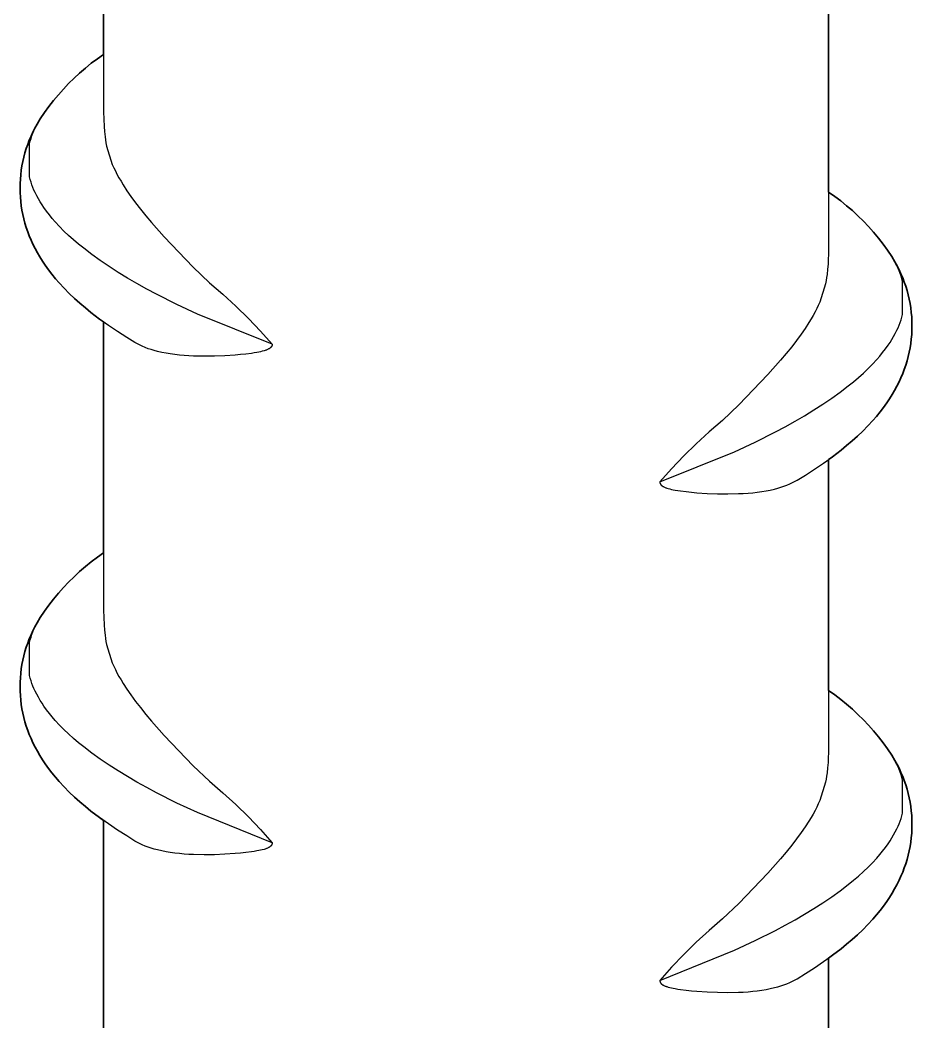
# Model space of a CAD drawing. Header units: millimetres. Extents: x 0 to 1192, y -689 to 404.
# Drawn here: x 779.1 to 798.79, y 146.14 to 168.25 of the extents above; entities that cross this region are included whole.
import ezdxf

# ---------------------------------------------------------------- set-up
doc = ezdxf.new("R2010")
doc.units = ezdxf.units.MM
doc.layers.add('Blocks', color=7, linetype='Continuous')
doc.layers.add('Blocks$Inner', color=7, linetype='Continuous', lineweight=25, true_color=0x007f00)
doc.layers.add('Blocks$Outline', color=7, linetype='Continuous', lineweight=35, true_color=0xff3f3f)

# ---------------------------------------------------------------- blocks, each defined once
blk = doc.blocks.new('Rebar Side Table Side')
at = {"layer": 'Blocks$Inner'}
for points in [[(60.557, 172.585), (60.557, 166.224), (60.568, 165.9), (60.577, 165.786), (60.59, 165.672), (60.6, 165.603), (60.611, 165.534), (60.625, 165.466), (60.751, 165.062), (60.783, 164.989), (60.818, 164.916), (60.854, 164.845), (60.897, 164.766), (60.943, 164.688), (60.99, 164.611), (61.074, 164.481), (61.162, 164.355), (61.264, 164.215), (61.37, 164.077), (61.491, 163.927), (61.614, 163.779), (61.892, 163.463), (62.538, 162.795), (62.896, 162.451), (63.191, 162.199), (63.476, 161.936), (63.753, 161.665), (64.02, 161.384), (64.278, 161.094), (62.628, 161.759), (62.174, 161.972), (61.728, 162.196), (61.51, 162.312), (61.295, 162.432), (61.086, 162.554), (60.879, 162.68), (60.681, 162.807), (60.486, 162.939), (60.301, 163.072), (60.12, 163.21), (60.006, 163.303), (59.895, 163.397), (59.786, 163.495), (59.684, 163.592), (59.586, 163.691), (59.491, 163.794), (59.425, 163.87), (59.361, 163.947), (59.3, 164.027), (59.241, 164.108), (59.199, 164.172), (59.158, 164.237), (59.119, 164.304), (59.082, 164.371), (59.048, 164.44), (59.022, 164.496), (58.998, 164.553), (58.976, 164.611), (58.956, 164.669), (58.938, 164.728), (58.922, 164.788), (58.922, 165.513), (58.938, 165.573), (58.956, 165.632), (58.976, 165.691), (58.998, 165.748), (59.022, 165.805), (59.048, 165.862), (59.159, 166.065), (59.252, 166.204), (59.351, 166.339), (59.453, 166.472), (59.561, 166.6), (59.672, 166.725), (59.787, 166.847), (59.906, 166.964), (60.03, 167.078), (60.156, 167.187), (60.287, 167.292), (60.42, 167.393), (60.557, 167.489)], [(76.557, 169.548), (76.557, 163.187), (76.547, 162.863), (76.537, 162.749), (76.525, 162.635), (76.515, 162.566), (76.503, 162.497), (76.49, 162.429), (76.364, 162.025), (76.331, 161.952), (76.297, 161.879), (76.261, 161.808), (76.217, 161.729), (76.172, 161.651), (76.125, 161.574), (76.041, 161.444), (75.953, 161.318), (75.851, 161.178), (75.745, 161.04), (75.624, 160.89), (75.5, 160.742), (75.222, 160.426), (74.577, 159.758), (74.218, 159.414), (73.924, 159.161), (73.638, 158.899), (73.362, 158.628), (73.094, 158.347), (72.837, 158.057), (74.486, 158.722), (74.941, 158.935), (75.387, 159.159), (75.604, 159.275), (75.82, 159.395), (76.029, 159.517), (76.235, 159.643), (76.434, 159.77), (76.629, 159.902), (76.814, 160.035), (76.995, 160.173), (77.109, 160.266), (77.22, 160.36), (77.329, 160.458), (77.43, 160.555), (77.529, 160.654), (77.624, 160.757), (77.69, 160.833), (77.753, 160.91), (77.815, 160.99), (77.873, 161.071), (77.916, 161.135), (77.957, 161.2), (77.996, 161.267), (78.032, 161.334), (78.067, 161.403), (78.093, 161.459), (78.116, 161.516), (78.139, 161.574), (78.159, 161.632), (78.177, 161.691), (78.193, 161.751), (78.193, 162.476), (78.177, 162.536), (78.159, 162.595), (78.139, 162.654), (78.116, 162.711), (78.093, 162.768), (78.067, 162.824), (77.956, 163.028), (77.862, 163.167), (77.764, 163.302), (77.661, 163.435), (77.554, 163.563), (77.443, 163.688), (77.327, 163.81), (77.208, 163.927), (77.085, 164.041), (76.958, 164.15), (76.828, 164.255), (76.694, 164.356), (76.557, 164.452)], [(64.278, 161.094), (64.278, 161.09), (64.278, 161.087), (64.278, 161.085), (64.278, 161.083), (64.278, 161.081), (64.277, 161.079), (64.277, 161.077), (64.277, 161.075), (64.277, 161.073), (64.276, 161.071), (64.276, 161.069), (64.275, 161.068), (64.275, 161.066), (64.274, 161.064), (64.274, 161.062), (64.273, 161.06), (64.272, 161.058), (64.272, 161.057), (64.271, 161.055), (64.27, 161.053), (64.269, 161.051), (64.268, 161.05), (64.267, 161.048), (64.266, 161.046), (64.265, 161.044), (64.264, 161.043), (64.263, 161.041), (64.262, 161.039), (64.261, 161.038), (64.26, 161.036), (64.259, 161.034), (64.257, 161.032), (64.256, 161.031), (64.254, 161.029), (64.253, 161.027), (64.251, 161.025), (64.249, 161.024), (64.248, 161.022), (64.244, 161.019), (64.241, 161.015), (64.237, 161.012), (64.233, 161.009), (64.23, 161.006), (64.226, 161.004), (64.222, 161.001), (64.218, 160.998), (64.213, 160.996), (64.209, 160.993), (64.201, 160.989), (64.195, 160.986), (64.189, 160.982), (64.176, 160.977), (64.164, 160.971), (64.151, 160.966), (64.138, 160.961), (64.125, 160.957), (64.099, 160.949), (64.06, 160.938), (64.021, 160.929), (63.982, 160.921), (63.943, 160.913), (63.882, 160.903), (63.821, 160.893), (63.7, 160.878), (63.58, 160.866), (63.462, 160.855), (63.234, 160.84), (63.005, 160.832), (62.775, 160.83), (62.546, 160.834), (62.439, 160.839), (62.333, 160.846), (62.23, 160.855), (62.127, 160.867), (62.031, 160.88), (61.936, 160.895), (61.841, 160.914), (61.746, 160.936), (61.678, 160.953), (61.611, 160.974), (61.544, 160.996), (61.478, 161.021), (61.413, 161.048), (61.25, 161.132), (61.068, 161.244), (60.864, 161.374), (60.664, 161.51), (60.469, 161.65), (60.279, 161.795), (60.156, 161.895), (60.036, 161.998), (59.918, 162.104), (59.801, 162.214), (59.689, 162.328), (59.58, 162.446), (59.498, 162.54), (59.419, 162.637), (59.343, 162.736), (59.27, 162.838), (59.21, 162.927), (59.153, 163.019), (59.099, 163.112), (59.047, 163.207), (58.999, 163.303), (58.958, 163.393), (58.919, 163.483), (58.884, 163.575), (58.852, 163.668), (58.823, 163.762), (58.798, 163.857), (58.776, 163.953), (58.757, 164.049), (58.742, 164.146), (58.73, 164.244), (58.721, 164.342), (58.716, 164.44), (58.714, 164.539), (58.716, 164.637), (58.721, 164.735), (58.729, 164.833), (58.741, 164.931), (58.757, 165.028), (58.775, 165.124), (58.797, 165.22), (58.823, 165.315), (58.851, 165.409), (58.883, 165.502), (58.918, 165.594), (58.957, 165.685), (58.998, 165.774), (59.043, 165.862), (59.095, 165.948)], [(72.837, 158.057), (72.837, 158.053), (72.837, 158.049), (72.837, 158.048), (72.837, 158.046), (72.837, 158.044), (72.837, 158.042), (72.837, 158.04), (72.838, 158.038), (72.838, 158.036), (72.838, 158.034), (72.839, 158.032), (72.839, 158.031), (72.84, 158.029), (72.84, 158.027), (72.841, 158.025), (72.842, 158.023), (72.842, 158.021), (72.843, 158.02), (72.844, 158.018), (72.845, 158.016), (72.845, 158.014), (72.846, 158.012), (72.847, 158.011), (72.848, 158.009), (72.849, 158.007), (72.85, 158.006), (72.851, 158.004), (72.852, 158.002), (72.853, 158.001), (72.855, 157.999), (72.856, 157.997), (72.857, 157.995), (72.859, 157.994), (72.86, 157.992), (72.862, 157.99), (72.864, 157.988), (72.865, 157.986), (72.867, 157.985), (72.87, 157.981), (72.874, 157.978), (72.878, 157.975), (72.881, 157.972), (72.885, 157.969), (72.889, 157.967), (72.893, 157.964), (72.897, 157.961), (72.901, 157.959), (72.905, 157.956), (72.914, 157.952), (72.92, 157.948), (72.926, 157.945), (72.938, 157.94), (72.951, 157.934), (72.964, 157.929), (72.976, 157.924), (72.989, 157.92), (73.016, 157.912), (73.054, 157.901), (73.093, 157.892), (73.132, 157.884), (73.172, 157.876), (73.233, 157.866), (73.294, 157.856), (73.415, 157.841), (73.534, 157.829), (73.652, 157.818), (73.881, 157.803), (74.11, 157.795), (74.339, 157.793), (74.568, 157.797), (74.675, 157.802), (74.782, 157.809), (74.885, 157.818), (74.987, 157.83), (75.083, 157.842), (75.179, 157.858), (75.274, 157.877), (75.368, 157.899), (75.436, 157.916), (75.504, 157.937), (75.57, 157.959), (75.636, 157.984), (75.701, 158.011), (75.865, 158.095), (76.047, 158.207), (76.251, 158.337), (76.451, 158.473), (76.645, 158.613), (76.835, 158.758), (76.958, 158.858), (77.079, 158.961), (77.197, 159.067), (77.313, 159.177), (77.426, 159.291), (77.535, 159.409), (77.617, 159.503), (77.696, 159.6), (77.771, 159.699), (77.844, 159.801), (77.904, 159.89), (77.962, 159.982), (78.016, 160.075), (78.067, 160.17), (78.115, 160.266), (78.157, 160.356), (78.195, 160.446), (78.23, 160.538), (78.262, 160.631), (78.291, 160.725), (78.317, 160.82), (78.339, 160.916), (78.358, 161.012), (78.373, 161.109), (78.385, 161.207), (78.394, 161.305), (78.399, 161.403), (78.4, 161.501), (78.399, 161.6), (78.394, 161.698), (78.385, 161.796), (78.373, 161.894), (78.358, 161.991), (78.339, 162.087), (78.317, 162.183), (78.292, 162.278), (78.263, 162.372), (78.231, 162.465), (78.196, 162.557), (78.158, 162.648), (78.117, 162.737), (78.072, 162.824), (78.02, 162.911)], [(60.557, 161.585), (60.557, 155.224), (60.568, 154.9), (60.577, 154.786), (60.59, 154.672), (60.6, 154.603), (60.611, 154.534), (60.625, 154.466), (60.751, 154.062), (60.783, 153.989), (60.818, 153.916), (60.854, 153.845), (60.897, 153.766), (60.943, 153.688), (60.99, 153.611), (61.074, 153.481), (61.162, 153.355), (61.264, 153.215), (61.37, 153.077), (61.491, 152.927), (61.614, 152.779), (61.892, 152.463), (62.538, 151.795), (62.896, 151.451), (63.191, 151.199), (63.476, 150.936), (63.753, 150.665), (64.02, 150.384), (64.278, 150.094), (64.278, 150.09), (64.278, 150.087), (64.278, 150.085), (64.278, 150.083), (64.278, 150.081), (64.277, 150.079), (64.277, 150.077), (64.277, 150.075), (64.277, 150.073), (64.276, 150.071), (64.276, 150.069), (64.275, 150.068), (64.275, 150.066), (64.274, 150.064), (64.274, 150.062), (64.273, 150.06), (64.272, 150.058), (64.272, 150.057), (64.271, 150.055), (64.27, 150.053), (64.269, 150.051), (64.268, 150.05), (64.267, 150.048), (64.266, 150.046), (64.265, 150.044), (64.264, 150.043), (64.263, 150.041), (64.262, 150.039), (64.261, 150.038), (64.26, 150.036), (64.259, 150.034), (64.257, 150.032), (64.256, 150.031), (64.254, 150.029), (64.253, 150.027), (64.251, 150.025), (64.249, 150.024), (64.248, 150.022), (64.244, 150.019), (64.241, 150.015), (64.237, 150.012), (64.233, 150.009), (64.23, 150.006), (64.226, 150.004), (64.222, 150.001), (64.218, 149.998), (64.213, 149.996), (64.209, 149.993), (64.201, 149.989), (64.195, 149.986), (64.189, 149.982), (64.176, 149.977), (64.164, 149.971), (64.151, 149.966), (64.138, 149.961), (64.125, 149.957), (64.099, 149.949), (64.06, 149.938), (64.021, 149.929), (63.982, 149.921), (63.943, 149.913), (63.882, 149.903), (63.821, 149.893), (63.7, 149.878), (63.58, 149.866), (63.462, 149.855), (63.234, 149.84), (63.005, 149.832), (62.775, 149.83), (62.546, 149.834), (62.439, 149.839), (62.333, 149.846), (62.23, 149.855), (62.127, 149.867), (62.031, 149.88), (61.936, 149.895), (61.841, 149.914), (61.746, 149.936), (61.678, 149.953), (61.611, 149.974), (61.544, 149.996), (61.478, 150.021), (61.413, 150.048), (61.25, 150.132), (61.068, 150.244), (60.864, 150.374), (60.664, 150.51), (60.469, 150.65), (60.279, 150.795), (60.156, 150.895), (60.036, 150.998), (59.918, 151.104), (59.801, 151.214), (59.689, 151.328), (59.58, 151.446), (59.498, 151.54), (59.419, 151.637), (59.343, 151.736), (59.27, 151.838), (59.21, 151.927), (59.153, 152.019), (59.099, 152.112), (59.047, 152.207), (58.999, 152.303), (58.958, 152.393), (58.919, 152.483), (58.884, 152.575), (58.852, 152.668), (58.823, 152.762), (58.798, 152.857), (58.776, 152.953), (58.757, 153.049), (58.742, 153.146), (58.73, 153.244), (58.721, 153.342), (58.716, 153.44), (58.714, 153.539), (58.716, 153.637), (58.721, 153.735), (58.729, 153.833), (58.741, 153.931), (58.757, 154.028), (58.775, 154.124), (58.797, 154.22), (58.823, 154.315), (58.851, 154.409), (58.883, 154.502), (58.918, 154.594), (58.957, 154.685), (58.998, 154.774), (59.043, 154.862), (59.095, 154.948)], [(76.557, 158.548), (76.557, 152.187), (76.547, 151.863), (76.537, 151.749), (76.525, 151.635), (76.515, 151.566), (76.503, 151.497), (76.49, 151.429), (76.364, 151.025), (76.331, 150.952), (76.297, 150.879), (76.261, 150.808), (76.217, 150.729), (76.172, 150.651), (76.125, 150.574), (76.041, 150.444), (75.953, 150.318), (75.851, 150.178), (75.745, 150.04), (75.624, 149.89), (75.5, 149.742), (75.222, 149.426), (74.577, 148.758), (74.218, 148.414), (73.924, 148.161), (73.638, 147.899), (73.362, 147.628), (73.094, 147.347), (72.837, 147.057), (74.486, 147.722), (74.941, 147.935), (75.387, 148.159), (75.604, 148.275), (75.82, 148.395), (76.029, 148.517), (76.235, 148.643), (76.434, 148.77), (76.629, 148.902), (76.814, 149.035), (76.995, 149.173), (77.109, 149.266), (77.22, 149.36), (77.329, 149.458), (77.43, 149.555), (77.529, 149.654), (77.624, 149.757), (77.69, 149.833), (77.753, 149.91), (77.815, 149.99), (77.873, 150.071), (77.916, 150.135), (77.957, 150.2), (77.996, 150.267), (78.032, 150.334), (78.067, 150.403), (78.093, 150.459), (78.116, 150.516), (78.139, 150.574), (78.159, 150.632), (78.177, 150.691), (78.193, 150.751), (78.193, 151.476), (78.177, 151.536), (78.159, 151.595), (78.139, 151.654), (78.116, 151.711), (78.093, 151.768), (78.067, 151.824), (77.956, 152.028), (77.862, 152.167), (77.764, 152.302), (77.661, 152.435), (77.554, 152.563), (77.443, 152.688), (77.327, 152.81), (77.208, 152.927), (77.085, 153.041), (76.958, 153.15), (76.828, 153.255), (76.694, 153.356), (76.557, 153.452)], [(64.278, 150.094), (62.628, 150.759), (62.174, 150.972), (61.728, 151.196), (61.51, 151.312), (61.295, 151.432), (61.086, 151.554), (60.879, 151.68), (60.681, 151.807), (60.486, 151.939), (60.301, 152.072), (60.12, 152.21), (60.006, 152.303), (59.895, 152.397), (59.786, 152.495), (59.684, 152.592), (59.586, 152.691), (59.491, 152.794), (59.425, 152.87), (59.361, 152.947), (59.3, 153.027), (59.241, 153.108), (59.199, 153.172), (59.158, 153.237), (59.119, 153.304), (59.082, 153.371), (59.048, 153.44), (59.022, 153.496), (58.998, 153.553), (58.976, 153.611), (58.956, 153.669), (58.938, 153.728), (58.922, 153.788), (58.922, 154.513), (58.938, 154.573), (58.956, 154.632), (58.976, 154.691), (58.998, 154.748), (59.022, 154.805), (59.048, 154.862), (59.159, 155.065), (59.252, 155.204), (59.351, 155.339), (59.453, 155.472), (59.561, 155.6), (59.672, 155.725), (59.787, 155.847), (59.906, 155.964), (60.03, 156.078), (60.156, 156.187), (60.287, 156.292), (60.42, 156.393), (60.557, 156.489)], [(72.837, 147.057), (72.837, 147.053), (72.837, 147.049), (72.837, 147.048), (72.837, 147.046), (72.837, 147.044), (72.837, 147.042), (72.837, 147.04), (72.838, 147.038), (72.838, 147.036), (72.838, 147.034), (72.839, 147.032), (72.839, 147.031), (72.84, 147.029), (72.84, 147.027), (72.841, 147.025), (72.842, 147.023), (72.842, 147.021), (72.843, 147.02), (72.844, 147.018), (72.845, 147.016), (72.845, 147.014), (72.846, 147.012), (72.847, 147.011), (72.848, 147.009), (72.849, 147.007), (72.85, 147.006), (72.851, 147.004), (72.852, 147.002), (72.853, 147.001), (72.855, 146.999), (72.856, 146.997), (72.857, 146.995), (72.859, 146.994), (72.86, 146.992), (72.862, 146.99), (72.864, 146.988), (72.865, 146.986), (72.867, 146.985), (72.87, 146.981), (72.874, 146.978), (72.878, 146.975), (72.881, 146.972), (72.885, 146.969), (72.889, 146.967), (72.893, 146.964), (72.897, 146.961), (72.901, 146.959), (72.905, 146.956), (72.914, 146.952), (72.92, 146.948), (72.926, 146.945), (72.938, 146.94), (72.951, 146.934), (72.964, 146.929), (72.976, 146.924), (72.989, 146.92), (73.016, 146.912), (73.054, 146.901), (73.093, 146.892), (73.132, 146.884), (73.172, 146.876), (73.233, 146.866), (73.294, 146.856), (73.415, 146.841), (73.534, 146.829), (73.652, 146.818), (73.881, 146.803), (74.11, 146.795), (74.339, 146.793), (74.568, 146.797), (74.675, 146.802), (74.782, 146.809), (74.885, 146.818), (74.987, 146.83), (75.083, 146.842), (75.179, 146.858), (75.274, 146.877), (75.368, 146.899), (75.436, 146.916), (75.504, 146.937), (75.57, 146.959), (75.636, 146.984), (75.701, 147.011), (75.865, 147.095), (76.047, 147.207), (76.251, 147.337), (76.451, 147.473), (76.645, 147.613), (76.835, 147.758), (76.958, 147.858), (77.079, 147.961), (77.197, 148.067), (77.313, 148.177), (77.426, 148.291), (77.535, 148.409), (77.617, 148.503), (77.696, 148.6), (77.771, 148.699), (77.844, 148.801), (77.904, 148.89), (77.962, 148.982), (78.016, 149.075), (78.067, 149.17), (78.115, 149.266), (78.157, 149.356), (78.195, 149.446), (78.23, 149.538), (78.262, 149.631), (78.291, 149.725), (78.317, 149.82), (78.339, 149.916), (78.358, 150.012), (78.373, 150.109), (78.385, 150.207), (78.394, 150.305), (78.399, 150.403), (78.4, 150.501), (78.399, 150.6), (78.394, 150.698), (78.385, 150.796), (78.373, 150.894), (78.358, 150.991), (78.339, 151.087), (78.317, 151.183), (78.292, 151.278), (78.263, 151.372), (78.231, 151.465), (78.196, 151.557), (78.158, 151.648), (78.117, 151.737), (78.072, 151.824), (78.02, 151.911)], [(60.557, 150.585), (60.557, 144.224)], [(76.557, 147.548), (76.557, 141.187)]]:
    blk.add_lwpolyline(points, dxfattribs=at)
at = {"layer": 'Blocks$Outline'}
for points in [[(60.557, 167.489), (60.558, 172.586)], [(76.557, 169.549), (76.557, 164.452)], [(59.095, 165.948), (59.159, 166.065), (59.252, 166.204), (59.351, 166.339), (59.453, 166.472), (59.561, 166.6), (59.672, 166.725), (59.787, 166.847), (59.906, 166.964), (60.03, 167.078), (60.156, 167.187), (60.287, 167.292), (60.42, 167.393), (60.557, 167.489)], [(60.558, 161.586), (60.469, 161.65), (60.279, 161.795), (60.156, 161.895), (60.036, 161.998), (59.918, 162.104), (59.801, 162.214), (59.689, 162.328), (59.58, 162.446), (59.498, 162.54), (59.419, 162.637), (59.343, 162.736), (59.27, 162.838), (59.21, 162.927), (59.153, 163.019), (59.099, 163.112), (59.047, 163.207), (58.999, 163.303), (58.958, 163.393), (58.919, 163.483), (58.884, 163.575), (58.852, 163.668), (58.823, 163.762), (58.798, 163.857), (58.776, 163.953), (58.757, 164.049), (58.742, 164.146), (58.73, 164.244), (58.721, 164.342), (58.716, 164.44), (58.714, 164.539), (58.716, 164.637), (58.721, 164.735), (58.729, 164.833), (58.741, 164.931), (58.757, 165.028), (58.775, 165.124), (58.797, 165.22), (58.823, 165.315), (58.851, 165.409), (58.883, 165.502), (58.918, 165.594), (58.957, 165.685), (58.998, 165.774), (59.043, 165.862), (59.095, 165.948)], [(76.557, 164.452), (76.694, 164.356), (76.828, 164.255), (76.958, 164.15), (77.085, 164.041), (77.208, 163.927), (77.327, 163.81), (77.443, 163.688), (77.554, 163.563), (77.661, 163.435), (77.764, 163.302), (77.862, 163.167), (77.956, 163.028), (78.02, 162.911)], [(78.02, 162.911), (78.072, 162.824), (78.117, 162.737), (78.158, 162.648), (78.196, 162.557), (78.231, 162.465), (78.263, 162.372), (78.292, 162.278), (78.317, 162.183), (78.339, 162.087), (78.358, 161.991), (78.373, 161.894), (78.385, 161.796), (78.394, 161.698), (78.399, 161.6), (78.4, 161.501), (78.399, 161.403), (78.394, 161.305), (78.385, 161.207), (78.373, 161.109), (78.358, 161.012), (78.339, 160.916), (78.317, 160.82), (78.291, 160.725), (78.262, 160.631), (78.23, 160.538), (78.195, 160.446), (78.157, 160.356), (78.115, 160.266), (78.067, 160.17), (78.016, 160.075), (77.962, 159.982), (77.904, 159.89), (77.844, 159.801), (77.771, 159.699), (77.696, 159.6), (77.617, 159.503), (77.535, 159.409), (77.426, 159.291), (77.313, 159.177), (77.197, 159.067), (77.079, 158.961), (76.958, 158.858), (76.835, 158.758), (76.645, 158.613), (76.557, 158.549)], [(60.557, 156.489), (60.558, 161.586)], [(76.557, 158.549), (76.557, 153.452)], [(59.095, 154.948), (59.159, 155.065), (59.252, 155.204), (59.351, 155.339), (59.453, 155.472), (59.561, 155.6), (59.672, 155.725), (59.787, 155.847), (59.906, 155.964), (60.03, 156.078), (60.156, 156.187), (60.287, 156.292), (60.42, 156.393), (60.557, 156.489)], [(60.558, 150.586), (60.469, 150.65), (60.279, 150.795), (60.156, 150.895), (60.036, 150.998), (59.918, 151.104), (59.801, 151.214), (59.689, 151.328), (59.58, 151.446), (59.498, 151.54), (59.419, 151.637), (59.343, 151.736), (59.27, 151.838), (59.21, 151.927), (59.153, 152.019), (59.099, 152.112), (59.047, 152.207), (58.999, 152.303), (58.958, 152.393), (58.919, 152.483), (58.884, 152.575), (58.852, 152.668), (58.823, 152.762), (58.798, 152.857), (58.776, 152.953), (58.757, 153.049), (58.742, 153.146), (58.73, 153.244), (58.721, 153.342), (58.716, 153.44), (58.714, 153.539), (58.716, 153.637), (58.721, 153.735), (58.729, 153.833), (58.741, 153.931), (58.757, 154.028), (58.775, 154.124), (58.797, 154.22), (58.823, 154.315), (58.851, 154.409), (58.883, 154.502), (58.918, 154.594), (58.957, 154.685), (58.998, 154.774), (59.043, 154.862), (59.095, 154.948)], [(76.557, 153.452), (76.694, 153.356), (76.828, 153.255), (76.958, 153.15), (77.085, 153.041), (77.208, 152.927), (77.327, 152.81), (77.443, 152.688), (77.554, 152.563), (77.661, 152.435), (77.764, 152.302), (77.862, 152.167), (77.956, 152.028), (78.02, 151.911)], [(78.02, 151.911), (78.072, 151.824), (78.117, 151.737), (78.158, 151.648), (78.196, 151.557), (78.231, 151.465), (78.263, 151.372), (78.292, 151.278), (78.317, 151.183), (78.339, 151.087), (78.358, 150.991), (78.373, 150.894), (78.385, 150.796), (78.394, 150.698), (78.399, 150.6), (78.4, 150.501), (78.399, 150.403), (78.394, 150.305), (78.385, 150.207), (78.373, 150.109), (78.358, 150.012), (78.339, 149.916), (78.317, 149.82), (78.291, 149.725), (78.262, 149.631), (78.23, 149.538), (78.195, 149.446), (78.157, 149.356), (78.115, 149.266), (78.067, 149.17), (78.016, 149.075), (77.962, 148.982), (77.904, 148.89), (77.844, 148.801), (77.771, 148.699), (77.696, 148.6), (77.617, 148.503), (77.535, 148.409), (77.426, 148.291), (77.313, 148.177), (77.197, 148.067), (77.079, 147.961), (76.958, 147.858), (76.835, 147.758), (76.645, 147.613), (76.557, 147.549)], [(60.557, 145.489), (60.558, 150.586)], [(76.557, 147.549), (76.557, 142.452)]]:
    blk.add_lwpolyline(points, dxfattribs=at)

msp = doc.modelspace()

# ---------------------------------------------------------------- block references
at = {"layer": 'Blocks'}
msp.add_blockref('Rebar Side Table Side', (720.386, 0), dxfattribs=at)

doc.saveas('drawing.dxf')
